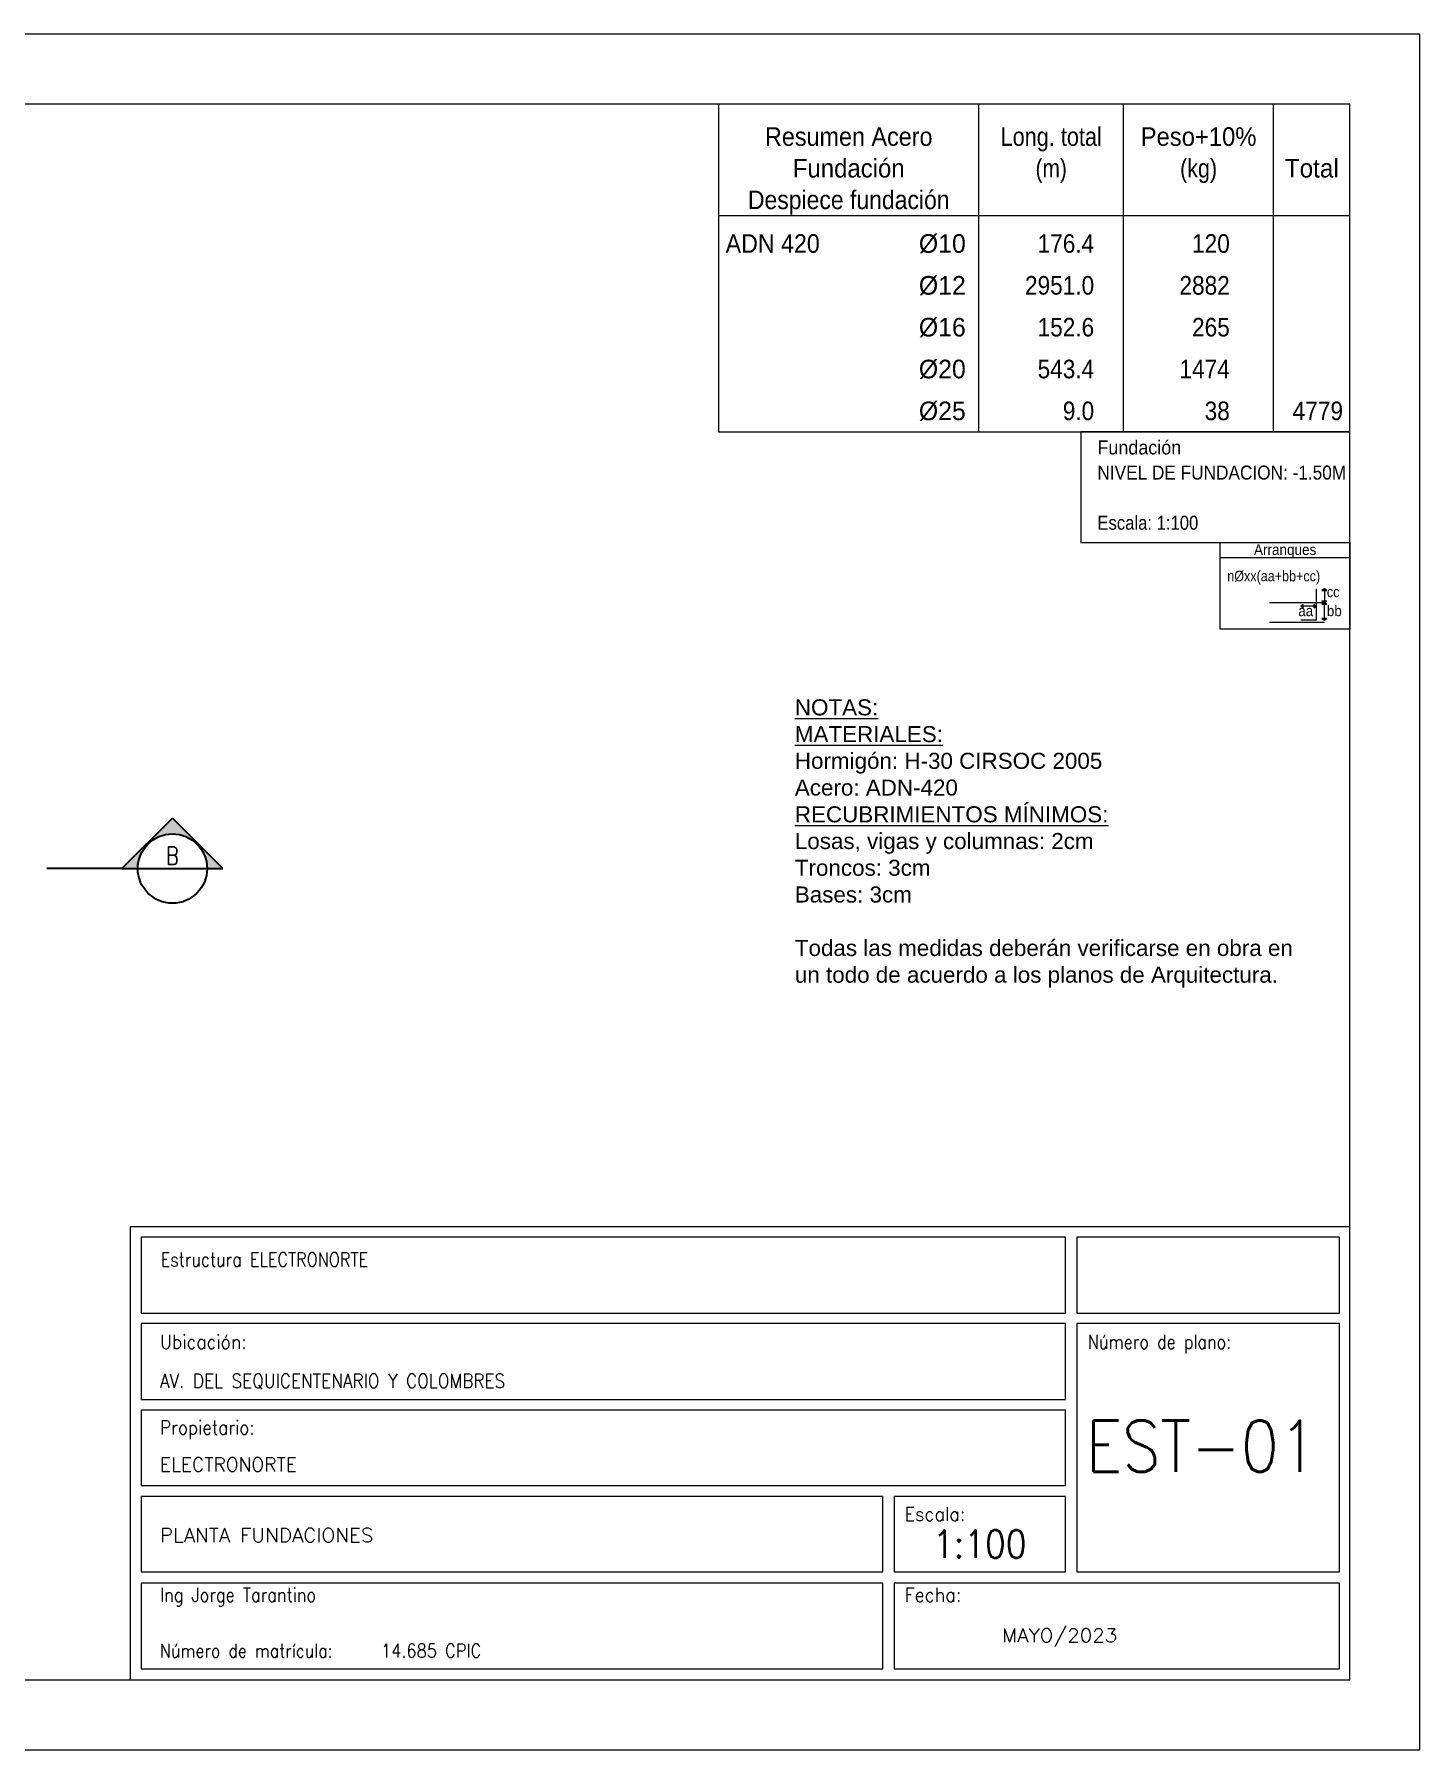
# Model space of a CAD drawing. Header units: millimetres. Extents: x 0 to 147, y 0 to 144.
# Drawn here: x 64.03 to 83.9, y 99.17 to 123.77 of the extents above; entities that cross this region are included whole.
import ezdxf
from ezdxf.enums import TextEntityAlignment as Align

# ---------------------------------------------------------------- set-up
doc = ezdxf.new("R2010")
doc.units = ezdxf.units.MM
for name, color, linetype, lineweight in [('CYPE', 7, 'Continuous', 0), ('LEY_TXT_ARRANQUES', 2, 'Continuous', 0), ('RECUAD_LIMITES', 2, 'Continuous', 0), ('RECUAD_MARCO', 1, 'Continuous', 20), ('TABLAS', 1, 'Continuous', 0), ('TEXTO_TABLAS', 1, 'Continuous', 0)]:
    doc.layers.add(name, color=color, linetype=linetype, lineweight=lineweight)
doc.layers.add('DN-100-TITULOS 02', color=2, linetype='Continuous')
doc.styles.add('CYPETXT', font='romans__.ttf', dxfattribs={"height": 0.2})
doc.styles.add('CYPETXT_romans', font='arial.ttf', dxfattribs={"height": 0.2})
doc.styles.add('ROMANS', font='romans.shx', dxfattribs={"width": 0.8})

# ---------------------------------------------------------------- blocks, each defined once
blk = doc.blocks.new('DEN CORTE')
blk.add_hatch(color=256).paths.add_polyline_path([(1.729, 0), (1.9, 0), (1.355, 0.545), (0.81, 0), (0.98, 0, -1)])
for p, q in [((0.81, 0), (1.355, 0.545)), ((1.9, 0), (1.355, 0.545)), ((0.81, 0), (0, 0)), ((0.81, 0), (1.9, 0))]:
    blk.add_line(p, q)
blk.add_circle((1.355, 0), 0.374)
at = {"style": 'ROMANS', "width": 0.8}
for tag, p in [('NUMEROCORTE', (1.355, 0.043)), ('LAMINA', (1.355, -0.233))]:
    blk.add_attdef(tag, text='', height=0.19, dxfattribs=at).set_placement(p, align=Align.CENTER)

msp = doc.modelspace()

# ---------------------------------------------------------------- hatches: boundary and pattern name
at = {"layer": 'LEY_TXT_ARRANQUES'}
for points in [[(82.53225, 115.8175), (82.49625, 115.795), (82.56825, 115.795)], [(82.53225, 115.62063), (82.56825, 115.64312), (82.49625, 115.64312)], [(82.53225, 115.62063), (82.49625, 115.59812), (82.56825, 115.59812)], [(82.19475, 115.57), (82.23075, 115.5475), (82.23075, 115.5925)], [(82.41975, 115.57), (82.38375, 115.5925), (82.38375, 115.5475)], [(82.53225, 115.3675), (82.56825, 115.39), (82.49625, 115.39)]]:
    msp.add_hatch(color=256, dxfattribs=at).paths.add_polyline_path(points)

# ---------------------------------------------------------------- linework, layer by layer
at = {"layer": 'CYPE', "color": 1}
for points in [[(65.4, 100.17), (82.9, 100.17), (82.9, 106.67), (65.4, 106.67), (65.4, 100.17)], [(65.56, 105.43), (78.82, 105.43), (78.82, 106.52), (65.56, 106.52), (65.56, 105.43)], [(78.98, 105.43), (82.75, 105.43), (82.75, 106.52), (78.98, 106.52), (78.98, 105.43)], [(65.56, 104.19), (78.82, 104.19), (78.82, 105.28), (65.56, 105.28), (65.56, 104.19)], [(78.98, 101.72), (82.75, 101.72), (82.75, 105.28), (78.98, 105.28), (78.98, 101.72)], [(65.56, 102.96), (78.82, 102.96), (78.82, 104.04), (65.56, 104.04), (65.56, 102.96)], [(65.56, 101.72), (76.2, 101.72), (76.2, 102.8), (65.56, 102.8), (65.56, 101.72)], [(76.36, 101.72), (78.82, 101.72), (78.82, 102.8), (76.36, 102.8), (76.36, 101.72)], [(65.56, 100.33), (76.2, 100.33), (76.2, 101.56), (65.56, 101.56), (65.56, 100.33)], [(76.36, 100.33), (82.75, 100.33), (82.75, 101.56), (76.36, 101.56), (76.36, 100.33)]]:
    msp.add_lwpolyline(points, close=True, dxfattribs=at)
at = {"layer": 'LEY_TXT_ARRANQUES'}
for p, q in [((81.0395, 116.2675), (82.9, 116.2675)), ((81.74475, 115.62063), (82.53225, 115.62063)), ((82.53225, 115.8175), (82.53225, 115.62063)), ((82.53225, 115.3675), (82.53225, 115.62063)), ((82.41975, 115.57), (82.19475, 115.57)), ((81.74475, 115.33938), (82.53225, 115.33938))]:
    msp.add_line(p, q, dxfattribs=at)
at = {"layer": 'LEY_TXT_ARRANQUES', "lineweight": 15}
for q in [(82.41975, 115.8175), (82.19475, 115.3675)]:
    msp.add_line((82.41975, 115.3675), q, dxfattribs=at)
at = {"layer": 'LEY_TXT_ARRANQUES', "lineweight": 9}
msp.add_lwpolyline([(81.0395, 116.48), (82.9, 116.48), (82.9, 115.23937), (81.0395, 115.23937), (81.0395, 116.48)], close=True, dxfattribs=at)
at = {"layer": 'LEY_TXT_ARRANQUES'}
for points in [[(82.53225, 115.8175), (82.49625, 115.795), (82.56825, 115.795)], [(82.53225, 115.62063), (82.56825, 115.64312), (82.49625, 115.64312)], [(82.53225, 115.62063), (82.49625, 115.59812), (82.56825, 115.59812)], [(82.19475, 115.57), (82.23075, 115.5475), (82.23075, 115.5925)], [(82.41975, 115.57), (82.38375, 115.5925), (82.38375, 115.5475)], [(82.53225, 115.3675), (82.56825, 115.39), (82.49625, 115.39)]]:
    msp.add_lwpolyline(points, close=True, dxfattribs=at)
at = {"layer": 'RECUAD_LIMITES'}
msp.add_lwpolyline([(0, 99.17), (83.9, 99.17), (83.9, 123.77), (0, 123.77), (0, 99.17)], close=True, dxfattribs=at)
at = {"layer": 'RECUAD_MARCO'}
msp.add_lwpolyline([(2.5, 100.17), (82.9, 100.17), (82.9, 122.77), (2.5, 122.77), (2.5, 100.17)], close=True, dxfattribs=at)
at = {"layer": 'TABLAS'}
for p, q in [((77.576, 118.07), (77.576, 122.77)), ((79.652, 118.07), (79.652, 122.77)), ((81.804, 118.07), (81.804, 122.77)), ((73.844, 121.17), (82.9, 121.17))]:
    msp.add_line(p, q, dxfattribs=at)
for points in [[(73.844, 118.07), (82.9, 118.07), (82.9, 122.77), (73.844, 122.77), (73.844, 118.07)], [(79.03687, 116.48), (82.9, 116.48), (82.9, 118.07), (79.03687, 118.07), (79.03687, 116.48)]]:
    msp.add_lwpolyline(points, close=True, dxfattribs=at)

# ---------------------------------------------------------------- block references
at = {"layer": 'DN-100-TITULOS 02', "xscale": 1.329999999999984, "yscale": 1.329999999999984, "zscale": 1.329999999999984}
msp.add_blockref('DEN CORTE', (64.20672, 111.80633), dxfattribs=at).add_auto_attribs({'NUMEROCORTE': 'B'})

# ---------------------------------------------------------------- texts
at = {"layer": 'CYPE', "color": 5, "style": 'CYPETXT'}
for s, width, p in [('Estructura ELECTRONORTE', 0.842437, (65.84, 106.1)), ('AV. DEL SEQUICENTENARIO Y COLOMBRES', 0.887423, (65.83, 104.36)), ('ELECTRONORTE', 0.974409, (65.83, 103.16)), ('PLANTA FUNDACIONES', 1.047361, (65.83, 102.14563)), ('Ing Jorge Tarantino', 0.851105, (65.83, 101.29)), ('MAYO/2023', 1.047361, (77.91, 100.71)), ('14.685 CPIC', 0.851936, (69, 100.49))]:
    msp.add_text(s, height=0.2, dxfattribs=dict(at, width=width)).set_placement(p)
at = {"layer": 'CYPE', "color": 4, "style": 'CYPETXT'}
for s, width, p in [('Ubicación:', 0.90604, (65.83, 104.92)), ('Número de plano:', 0.844847, (79.14, 104.92)), ('Propietario:', 0.885908, (65.83, 103.69)), ('Escala:', 0.925891, (76.51, 102.45)), ('Fecha:', 0.933698, (76.51, 101.29)), ('Número de matrícula:', 0.83516, (65.83, 100.49))]:
    msp.add_text(s, height=0.2, dxfattribs=dict(at, width=width)).set_placement(p)
at = {"layer": 'CYPE', "color": 5, "style": 'CYPETXT'}
for s, height, width, p in [('EST-01', 0.733333, 0.872274, (80.77, 103.15667)), ('1:100', 0.4, 0.869965, (77.59, 101.92))]:
    msp.add_text(s, height=height, dxfattribs=dict(at, width=width)).set_placement(p, align=Align.CENTER)
at = {"layer": 'LEY_TXT_ARRANQUES', "style": 'CYPETXT_romans', "width": 0.904878}
msp.add_text('Arranques', height=0.153333, dxfattribs=at).set_placement((81.96975, 116.38), align=Align.MIDDLE_CENTER)
at = {"layer": 'LEY_TXT_ARRANQUES', "style": 'CYPETXT_romans', "width": 0.841507}
msp.add_text('n%%cxx(aa+bb+cc)', height=0.1533333, dxfattribs=at).set_placement((81.1395, 116.07833), align=Align.TOP_LEFT)
at = {"layer": 'LEY_TXT_ARRANQUES', "style": 'CYPETXT_romans', "width": 0.844299}
msp.add_text('cc', height=0.153333, dxfattribs=at).set_placement((82.56825, 115.69729))
at = {"layer": 'LEY_TXT_ARRANQUES', "style": 'CYPETXT_romans', "width": 0.897095}
for s, p in [('aa', (82.15875, 115.5025)), ('bb', (82.56825, 115.5025))]:
    msp.add_text(s, height=0.153333, dxfattribs=at).set_placement(p, align=Align.MIDDLE_LEFT)
at = {"layer": 'TABLAS', "style": 'CYPETXT_romans'}
for s, width, p in [('Fundación', 0.921777, (79.27687, 117.845)), ('NIVEL DE FUNDACION: -1.50M', 0.88412, (79.27687, 117.485)), ('Escala: 1:100', 0.854937, (79.27687, 116.765))]:
    msp.add_text(s, height=0.2, dxfattribs=dict(at, width=width)).set_placement(p, align=Align.MIDDLE_LEFT)
at = {"layer": 'TABLAS', "insert": (74.93672, 114.23294), "char_height": 0.23, "attachment_point": 1, "style": 'CYPETXT_romans'}
msp.add_mtext_dynamic_manual_height_columns('{\\LNOTAS:\\PMATERIALES:\\P}Hormigón: H-30 CIRSOC 2005\\PAcero: ADN-420\\P{\\LRECUBRIMIENTOS MÍNIMOS:\\P}Losas, vigas y columnas: 2cm\\PTroncos: 3cm\\PBases: 3cm\\P\\PTodas las medidas deberán verificarse en obra en un todo de acuerdo a los planos de Arquitectura.', width=7.4812427, gutter_width=0.9, heights=[0], dxfattribs=at)
at = {"layer": 'TEXTO_TABLAS', "style": 'CYPETXT_romans'}
for s, height, width, p in [('Resumen Acero', 0.2666667, 0.899775, (75.71, 122.30333)), ('Long. total', 0.2666667, 0.834718, (78.614, 122.30333)), ('Peso+10%', 0.266667, 0.916489, (80.728, 122.30333)), ('Fundación', 0.266667, 0.921777, (75.71, 121.85)), ('(m)', 0.266667, 0.805297, (78.614, 121.85)), ('(kg)', 0.266667, 0.827954, (80.728, 121.85)), ('Total', 0.266667, 0.935673, (82.352, 121.85)), ('Despiece fundación', 0.2666667, 0.88412, (75.71, 121.39667))]:
    msp.add_text(s, height=height, dxfattribs=dict(at, width=width)).set_placement(p, align=Align.MIDDLE_CENTER)
for s, width, p in [('ADN 420', 0.893197, (73.944, 120.77)), ('%%c10', 0.955414, (76.716, 120.77)), ('%%c12', 0.955414, (76.716, 120.17)), ('%%c16', 0.955414, (76.716, 119.57)), ('%%c20', 0.955414, (76.716, 118.97)), ('%%c25', 0.955414, (76.716, 118.37))]:
    msp.add_text(s, height=0.266667, dxfattribs=dict(at, width=width)).set_placement(p, align=Align.MIDDLE_LEFT)
for s, width, p in [('176.4', 0.869965, (79.23, 120.77)), ('120', 0.872274, (81.176, 120.77)), ('2951.0', 0.870384, (79.23, 120.17)), ('2882', 0.872274, (81.176, 120.17)), ('152.6', 0.869965, (79.23, 119.57)), ('265', 0.872274, (81.176, 119.57)), ('543.4', 0.869965, (79.23, 118.97)), ('1474', 0.872274, (81.176, 118.97)), ('9.0', 0.868127, (79.23, 118.37)), ('38', 0.872274, (81.176, 118.37)), ('4779', 0.872274, (82.8, 118.37))]:
    msp.add_text(s, height=0.266667, dxfattribs=dict(at, width=width)).set_placement(p, align=Align.MIDDLE_RIGHT)

doc.saveas('drawing.dxf')
